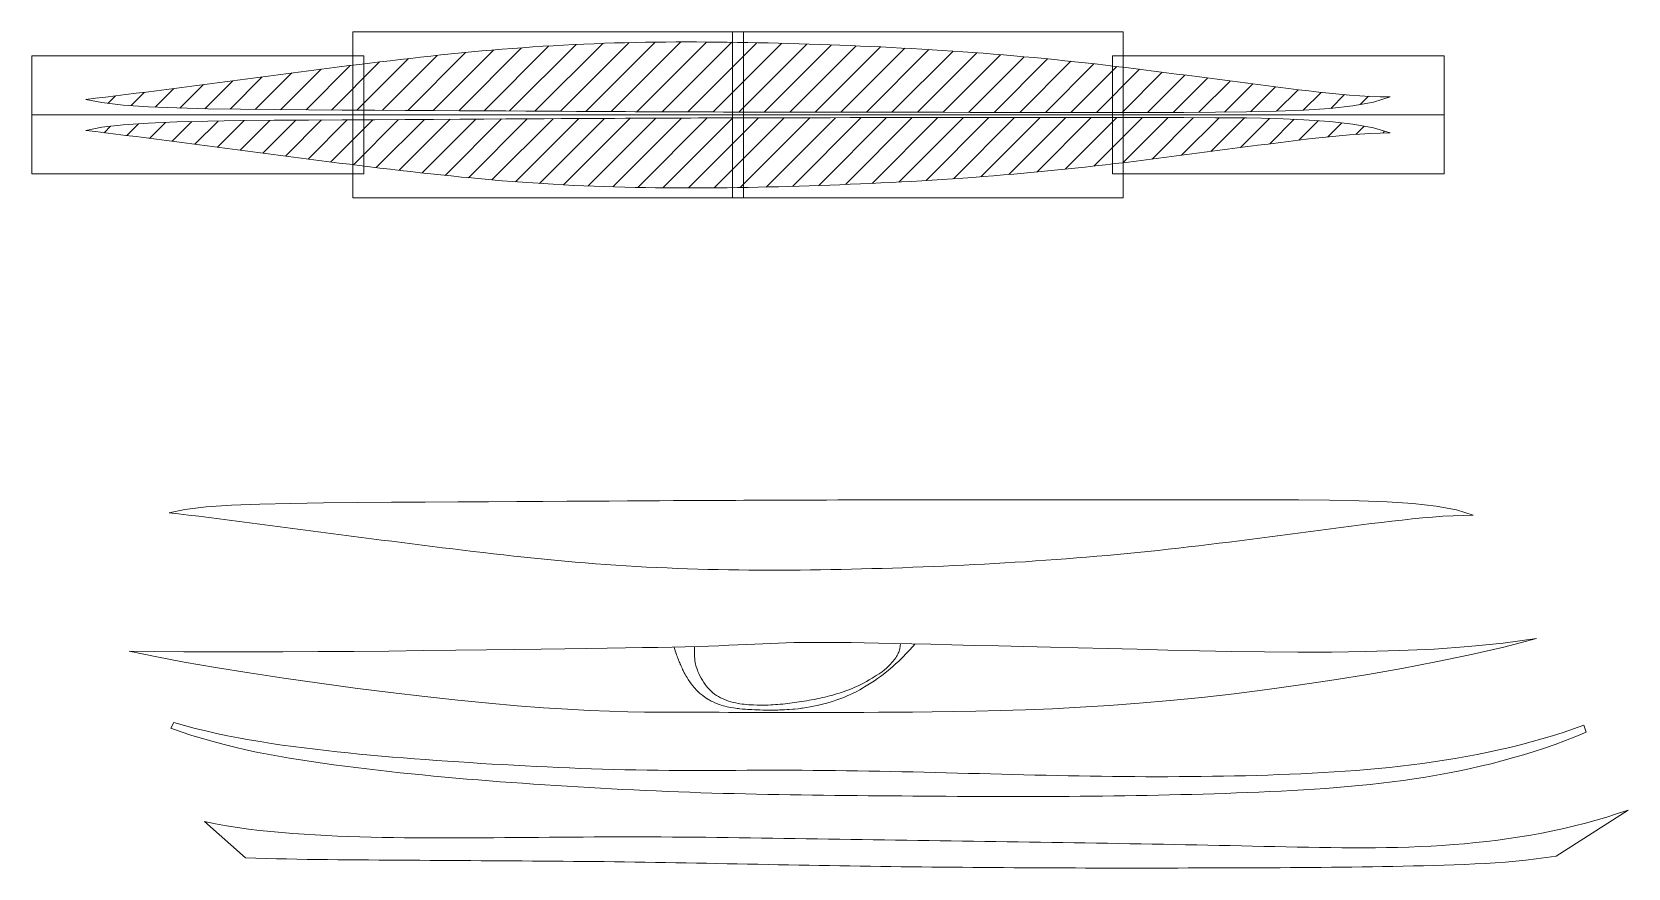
# Model space of a CAD drawing. Header units: millimetres. Extents: x -751 to 39822, y -9875 to 9310.
# Drawn here: x 7323 to 13191, y 2441 to 5513 of the extents above; entities that cross this region are included whole.
import ezdxf

# ---------------------------------------------------------------- set-up
doc = ezdxf.new("R2010")
doc.units = ezdxf.units.MM
doc.header["$MEASUREMENT"] = 0
doc.layers.get('0').update_dxf_attribs({"lineweight": 0})
pattern_1 = [(45, (0, 0), (-47.02617, 47.02617), [])]

msp = doc.modelspace()

# ---------------------------------------------------------------- hatches: boundary and pattern name
h = msp.add_hatch()
h.set_pattern_fill('_USER', color=8, scale=66.505047, angle=45, style=0, pattern_type=0)
h.set_pattern_definition(pattern_1)
h.paths.add_polyline_path([(12316.48409, 5274.32894), (12279.97462, 5275.01679), (12242.37077, 5276.46171), (12204.79372, 5278.56686), (12167.24265, 5281.25571), (12129.71782, 5284.45272), (12092.21584, 5288.08374), (12054.73872, 5292.07086), (12017.28388, 5296.33975), (11979.85077, 5300.81371), (11942.43883, 5305.41687), (11905.04579, 5310.09182), (11867.67082, 5314.82181), (11830.31081, 5319.59972), (11792.9618, 5324.41776), (11755.62183, 5329.26577), (11718.28891, 5334.13783), (11680.95881, 5339.02276), (11643.62984, 5343.9148), (11606.29889, 5348.80379), (11568.96372, 5353.68279), (11531.62177, 5358.54181), (11494.2719, 5363.36984), (11456.91358, 5368.15673), (11419.54764, 5372.88976), (11382.1707, 5377.55879), (11344.78359, 5382.15281), (11307.38576, 5386.6608), (11269.97466, 5391.07176), (11232.55172, 5395.37384), (11195.11494, 5399.55672), (11157.66377, 5403.61479), (11120.20074, 5407.54773), (11082.72474, 5411.35569), (11045.23659, 5415.03988), (11007.7366, 5418.59876), (10970.22672, 5422.03487), (10932.70669, 5425.34686), (10895.17763, 5428.53473), (10857.63981, 5431.60085), (10820.09353, 5434.54285), (10782.53879, 5437.36479), (10744.9767, 5440.06972), (10707.40784, 5442.65984), (10669.8308, 5445.13786), (10632.2467, 5447.50785), (10594.6547, 5449.77285), (10557.05678, 5451.93575), (10519.45151, 5453.99975), (10481.83891, 5455.96876), (10444.22066, 5457.84379), (10406.59564, 5459.62873), (10368.96554, 5461.32274), (10331.33059, 5462.9287), (10293.69152, 5464.44576), (10256.04872, 5465.87679), (10218.40422, 5467.22079), (10180.75634, 5468.4808), (10143.10677, 5469.65682), (10105.4572, 5470.74987), (10067.80593, 5471.75977), (10030.15636, 5472.68382), (9992.50509, 5473.51576), (9954.85213, 5474.24982), (9917.19917, 5474.88177), (9879.54282, 5475.40484), (9841.88648, 5475.8148), (9804.22674, 5476.10571), (9766.56532, 5476.27284), (9728.9022, 5476.30976), (9691.23569, 5476.21273), (9653.56918, 5475.97482), (9615.90098, 5475.59077), (9578.23448, 5475.05686), (9540.57136, 5474.36666), (9502.90993, 5473.51576), (9465.25528, 5472.49773), (9427.6074, 5471.30782), (9389.96629, 5469.94181), (9352.33534, 5468.39275), (9314.71456, 5466.65979), (9277.10393, 5464.74277), (9239.50346, 5462.64473), (9201.91485, 5460.3677), (9164.3364, 5457.91474), (9126.77149, 5455.2877), (9089.21505, 5452.48981), (9051.67216, 5449.52173), (9014.14112, 5446.38687), (8976.62193, 5443.08774), (8939.11618, 5439.62877), (8901.62239, 5436.0218), (8864.14046, 5432.27378), (8826.66868, 5428.39774), (8789.21215, 5424.40181), (8751.76408, 5420.29666), (8714.32787, 5416.09178), (8676.90351, 5411.79681), (8639.48931, 5407.42276), (8602.08527, 5402.97979), (8564.69308, 5398.47281), (8527.30767, 5393.90979), (8489.93242, 5389.29275), (8452.56224, 5384.6288), (8415.19884, 5379.92082), (8377.84052, 5375.17475), (8340.48559, 5370.39481), (8303.13404, 5365.58574), (8265.7825, 5360.75381), (8228.43434, 5355.90174), (8191.08618, 5351.03374), (8153.73802, 5346.15186), (8116.39155, 5341.25982), (8079.04508, 5336.35982), (8041.69692, 5331.45373), (8004.35215, 5326.54475), (7967.00568, 5321.63477), (7929.66091, 5316.72782), (7892.31444, 5311.82579), (7854.96967, 5306.93172), (7817.6232, 5302.05577), (7780.27166, 5297.20979), (7742.91842, 5292.40478), (7705.55671, 5287.6538), (7668.18823, 5282.9697), (7630.8079, 5278.3618), (7593.41571, 5273.84382), (7556.00998, 5269.42777), (7521.4605, 5265.45579), (7579.99774, 5253.25599), (7658.30424, 5244.229), (7751.01086, 5237.97298), (7855.56403, 5233.72204), (7969.35095, 5230.87486), (8089.71308, 5228.97494), (8213.9665, 5227.68801), (8339.40524, 5226.77497), (8463.31152, 5226.06986), (8582.96076, 5225.46297), (8695.63516, 5224.883), (8799.80564, 5224.30693), (8895.77192, 5223.75101), (8983.9912, 5223.22997), (9064.92576, 5222.74703), (9139.02942, 5222.30592), (9206.76614, 5221.90697), (9268.58974, 5221.54798), (9324.9625, 5221.22794), (9376.34162, 5220.94296), (9423.1826, 5220.69099), (9465.95112, 5220.46696), (9505.10776, 5220.26986), (9541.13004, 5220.09595), (9574.48871, 5219.94304), (9605.6579, 5219.8069), (9635.10835, 5219.68396), (9663.3142, 5219.5739), (9690.74959, 5219.47094), (9717.88356, 5219.3729), (9745.19195, 5219.2779), (9773.1455, 5219.18189), (9802.21834, 5219.08198), (9832.88122, 5218.98004), (9865.60996, 5218.87489), (9900.87194, 5218.7699), (9939.14296, 5218.6639), (9980.89548, 5218.5579), (10026.60024, 5218.45393), (10076.73138, 5218.35199), (10131.75963, 5218.25394), (10192.16083, 5218.15996), (10258.40064, 5218.06988), (10330.66127, 5217.9869), (10408.6824, 5217.91189), (10492.16655, 5217.84602), (10580.81566, 5217.79099), (10674.32942, 5217.74696), (10772.41237, 5217.71292), (10874.76449, 5217.68781), (10981.08748, 5217.66692), (11091.08444, 5217.6418), (11204.45649, 5217.59676), (11320.83647, 5217.50972), (11439.06049, 5217.4408), (11557.45244, 5217.53986), (11674.34437, 5218.0228), (11788.09036, 5219.19476), (11897.07358, 5221.47483), (11999.71949, 5225.42284), (12094.50862, 5231.7537), (12179.98357, 5241.35186), (12254.77161, 5255.26073), (12316.48409, 5274.32894)], flags=0)
h = msp.add_hatch()
h.set_pattern_fill('_USER', color=8, scale=66.505047, angle=45, style=0, pattern_type=0)
h.set_pattern_definition(pattern_1)
h.paths.add_polyline_path([(12316.48409, 5141.81081), (12279.97462, 5141.12296), (12242.37077, 5139.67804), (12204.79372, 5137.57289), (12167.24265, 5134.88405), (12129.71782, 5131.68703), (12092.21584, 5128.05602), (12054.73872, 5124.0689), (12017.28388, 5119.8), (11979.85077, 5115.32605), (11942.43883, 5110.72289), (11905.04579, 5106.04793), (11867.67082, 5101.31795), (11830.31081, 5096.54004), (11792.9618, 5091.722), (11755.62183, 5086.87398), (11718.28891, 5082.00192), (11680.95881, 5077.117), (11643.62984, 5072.22496), (11606.29889, 5067.33596), (11568.96372, 5062.45696), (11531.62177, 5057.59794), (11494.2719, 5052.76991), (11456.91358, 5047.98303), (11419.54764, 5043.24999), (11382.1707, 5038.58096), (11344.78359, 5033.98695), (11307.38576, 5029.47896), (11269.97466, 5025.06799), (11232.55172, 5020.76591), (11195.11494, 5016.58304), (11157.66377, 5012.52497), (11120.20074, 5008.59203), (11082.72474, 5004.78406), (11045.23659, 5001.09988), (11007.7366, 4997.541), (10970.22672, 4994.10489), (10932.70669, 4990.79289), (10895.17763, 4987.60503), (10857.63981, 4984.53891), (10820.09353, 4981.59691), (10782.53879, 4978.77497), (10744.9767, 4976.07004), (10707.40784, 4973.47992), (10669.8308, 4971.00189), (10632.2467, 4968.6319), (10594.6547, 4966.3669), (10557.05678, 4964.20401), (10519.45151, 4962.14), (10481.83891, 4960.17099), (10444.22066, 4958.29597), (10406.59564, 4956.51102), (10368.96554, 4954.81701), (10331.33059, 4953.21105), (10293.69152, 4951.694), (10256.04872, 4950.26296), (10218.40422, 4948.91896), (10180.75634, 4947.65895), (10143.10677, 4946.48293), (10105.4572, 4945.38989), (10067.80593, 4944.37998), (10030.15636, 4943.45593), (9992.50509, 4942.624), (9954.85213, 4941.88994), (9917.19917, 4941.25798), (9879.54282, 4940.73491), (9841.88648, 4940.32496), (9804.22674, 4940.03404), (9766.56532, 4939.86691), (9728.9022, 4939.83), (9691.23569, 4939.92702), (9653.56918, 4940.16494), (9615.90098, 4940.54899), (9578.23448, 4941.08289), (9540.57136, 4941.7731), (9502.90993, 4942.624), (9465.25528, 4943.64203), (9427.6074, 4944.83193), (9389.96629, 4946.19795), (9352.33534, 4947.74701), (9314.71456, 4949.47996), (9277.10393, 4951.39699), (9239.50346, 4953.49503), (9201.91485, 4955.77205), (9164.3364, 4958.22501), (9126.77149, 4960.85205), (9089.21505, 4963.64995), (9051.67216, 4966.61802), (9014.14112, 4969.75289), (8976.62193, 4973.05201), (8939.11618, 4976.51098), (8901.62239, 4980.11795), (8864.14046, 4983.86598), (8826.66868, 4987.74202), (8789.21215, 4991.73794), (8751.76408, 4995.84309), (8714.32787, 5000.04798), (8676.90351, 5004.34295), (8639.48931, 5008.717), (8602.08527, 5013.15997), (8564.69308, 5017.66694), (8527.30767, 5022.22997), (8489.93242, 5026.84701), (8452.56224, 5031.51096), (8415.19884, 5036.21893), (8377.84052, 5040.96501), (8340.48559, 5045.74495), (8303.13404, 5050.55401), (8265.7825, 5055.38594), (8228.43434, 5060.23802), (8191.08618, 5065.10601), (8153.73802, 5069.98789), (8116.39155, 5074.87993), (8079.04508, 5079.77993), (8041.69692, 5084.68603), (8004.35215, 5089.595), (7967.00568, 5094.50499), (7929.66091, 5099.41193), (7892.31444, 5104.31396), (7854.96967, 5109.20803), (7817.6232, 5114.08399), (7780.27166, 5118.92997), (7742.91842, 5123.73497), (7705.55671, 5128.48596), (7668.18823, 5133.17005), (7630.8079, 5137.77795), (7593.41571, 5142.29594), (7556.00998, 5146.71198), (7521.4605, 5150.68397), (7579.99774, 5162.88377), (7658.30424, 5171.91076), (7751.01086, 5178.16678), (7855.56403, 5182.41772), (7969.35095, 5185.26489), (8089.71308, 5187.16481), (8213.9665, 5188.45174), (8339.40524, 5189.36479), (8463.31152, 5190.06989), (8582.96076, 5190.67678), (8695.63516, 5191.25675), (8799.80564, 5191.83282), (8895.77192, 5192.38874), (8983.9912, 5192.90978), (9064.92576, 5193.39272), (9139.02942, 5193.83383), (9206.76614, 5194.23278), (9268.58974, 5194.59177), (9324.9625, 5194.91181), (9376.34162, 5195.1968), (9423.1826, 5195.44877), (9465.95112, 5195.67279), (9505.10776, 5195.8699), (9541.13004, 5196.0438), (9574.48871, 5196.19671), (9605.6579, 5196.33286), (9635.10835, 5196.45579), (9663.3142, 5196.56586), (9690.74959, 5196.66881), (9717.88356, 5196.76686), (9745.19195, 5196.86185), (9773.1455, 5196.95787), (9802.21834, 5197.05777), (9832.88122, 5197.15971), (9865.60996, 5197.26487), (9900.87194, 5197.36985), (9939.14296, 5197.47586), (9980.89548, 5197.58186), (10026.60024, 5197.68583), (10076.73138, 5197.78777), (10131.75963, 5197.88581), (10192.16083, 5197.97979), (10258.40064, 5198.06988), (10330.66127, 5198.15285), (10408.6824, 5198.22787), (10492.16655, 5198.29374), (10580.81566, 5198.34877), (10674.32942, 5198.3928), (10772.41237, 5198.42683), (10874.76449, 5198.45195), (10981.08748, 5198.47283), (11091.08444, 5198.49795), (11204.45649, 5198.54299), (11320.83647, 5198.63003), (11439.06049, 5198.69895), (11557.45244, 5198.59989), (11674.34437, 5198.11695), (11788.09036, 5196.945), (11897.07358, 5194.66492), (11999.71949, 5190.71692), (12094.50862, 5184.38605), (12179.98357, 5174.7879), (12254.77161, 5160.87903), (12316.48409, 5141.81081)], flags=0)

# ---------------------------------------------------------------- linework, layer by layer
msp.add_line((12515.16453, 5208.06988), (7322.78007, 5208.06988))
at = {"color": 8}
for points in [[(12316.48409, 5274.32894), (12279.97462, 5275.01679), (12242.37077, 5276.46171), (12204.79372, 5278.56686), (12167.24265, 5281.25571), (12129.71782, 5284.45272), (12092.21584, 5288.08374), (12054.73872, 5292.07086), (12017.28388, 5296.33975), (11979.85077, 5300.81371), (11942.43883, 5305.41687), (11905.04579, 5310.09182), (11867.67082, 5314.82181), (11830.31081, 5319.59972), (11792.9618, 5324.41776), (11755.62183, 5329.26577), (11718.28891, 5334.13783), (11680.95881, 5339.02276), (11643.62984, 5343.9148), (11606.29889, 5348.80379), (11568.96372, 5353.68279), (11531.62177, 5358.54181), (11494.2719, 5363.36984), (11456.91358, 5368.15673), (11419.54764, 5372.88976), (11382.1707, 5377.55879), (11344.78359, 5382.15281), (11307.38576, 5386.6608), (11269.97466, 5391.07176), (11232.55172, 5395.37384), (11195.11494, 5399.55672), (11157.66377, 5403.61479), (11120.20074, 5407.54773), (11082.72474, 5411.35569), (11045.23659, 5415.03988), (11007.7366, 5418.59876), (10970.22672, 5422.03487), (10932.70669, 5425.34686), (10895.17763, 5428.53473), (10857.63981, 5431.60085), (10820.09353, 5434.54285), (10782.53879, 5437.36479), (10744.9767, 5440.06972), (10707.40784, 5442.65984), (10669.8308, 5445.13786), (10632.2467, 5447.50785), (10594.6547, 5449.77285), (10557.05678, 5451.93575), (10519.45151, 5453.99975), (10481.83891, 5455.96876), (10444.22066, 5457.84379), (10406.59564, 5459.62873), (10368.96554, 5461.32274), (10331.33059, 5462.9287), (10293.69152, 5464.44576), (10256.04872, 5465.87679), (10218.40422, 5467.22079), (10180.75634, 5468.4808), (10143.10677, 5469.65682), (10105.4572, 5470.74987), (10067.80593, 5471.75977), (10030.15636, 5472.68382), (9992.50509, 5473.51576), (9954.85213, 5474.24982), (9917.19917, 5474.88177), (9879.54282, 5475.40484), (9841.88648, 5475.8148), (9804.22674, 5476.10571), (9766.56532, 5476.27284), (9728.9022, 5476.30976), (9691.23569, 5476.21273), (9653.56918, 5475.97482), (9615.90098, 5475.59077), (9578.23448, 5475.05686), (9540.57136, 5474.36666), (9502.90993, 5473.51576), (9465.25528, 5472.49773), (9427.6074, 5471.30782), (9389.96629, 5469.94181), (9352.33534, 5468.39275), (9314.71456, 5466.65979), (9277.10393, 5464.74277), (9239.50346, 5462.64473), (9201.91485, 5460.3677), (9164.3364, 5457.91474), (9126.77149, 5455.2877), (9089.21505, 5452.48981), (9051.67216, 5449.52173), (9014.14112, 5446.38687), (8976.62193, 5443.08774), (8939.11618, 5439.62877), (8901.62239, 5436.0218), (8864.14046, 5432.27378), (8826.66868, 5428.39774), (8789.21215, 5424.40181), (8751.76408, 5420.29666), (8714.32787, 5416.09178), (8676.90351, 5411.79681), (8639.48931, 5407.42276), (8602.08527, 5402.97979), (8564.69308, 5398.47281), (8527.30767, 5393.90979), (8489.93242, 5389.29275), (8452.56224, 5384.6288), (8415.19884, 5379.92082), (8377.84052, 5375.17475), (8340.48559, 5370.39481), (8303.13404, 5365.58574), (8265.7825, 5360.75381), (8228.43434, 5355.90174), (8191.08618, 5351.03374), (8153.73802, 5346.15186), (8116.39155, 5341.25982), (8079.04508, 5336.35982), (8041.69692, 5331.45373), (8004.35215, 5326.54475), (7967.00568, 5321.63477), (7929.66091, 5316.72782), (7892.31444, 5311.82579), (7854.96967, 5306.93172), (7817.6232, 5302.05577), (7780.27166, 5297.20979), (7742.91842, 5292.40478), (7705.55671, 5287.6538), (7668.18823, 5282.9697), (7630.8079, 5278.3618), (7593.41571, 5273.84382), (7556.00998, 5269.42777), (7521.4605, 5265.45579), (7521.4605, 5265.45579), (7579.99774, 5253.25599), (7658.30424, 5244.229), (7751.01086, 5237.97298), (7855.56403, 5233.72204), (7969.35095, 5230.87486), (8089.71308, 5228.97494), (8213.9665, 5227.68801), (8339.40524, 5226.77497), (8463.31152, 5226.06986), (8582.96076, 5225.46297), (8695.63516, 5224.883), (8799.80564, 5224.30693), (8895.77192, 5223.75101), (8983.9912, 5223.22997), (9064.92576, 5222.74703), (9139.02942, 5222.30592), (9206.76614, 5221.90697), (9268.58974, 5221.54798), (9324.9625, 5221.22794), (9376.34162, 5220.94296), (9423.1826, 5220.69099), (9465.95112, 5220.46696), (9505.10776, 5220.26986), (9541.13004, 5220.09595), (9574.48871, 5219.94304), (9605.6579, 5219.8069), (9635.10835, 5219.68396), (9663.3142, 5219.5739), (9690.74959, 5219.47094), (9717.88356, 5219.3729), (9745.19195, 5219.2779), (9773.1455, 5219.18189), (9802.21834, 5219.08198), (9832.88122, 5218.98004), (9865.60996, 5218.87489), (9900.87194, 5218.7699), (9939.14296, 5218.6639), (9980.89548, 5218.5579), (10026.60024, 5218.45393), (10076.73138, 5218.35199), (10131.75963, 5218.25394), (10192.16083, 5218.15996), (10258.40064, 5218.06988), (10330.66127, 5217.9869), (10408.6824, 5217.91189), (10492.16655, 5217.84602), (10580.81566, 5217.79099), (10674.32942, 5217.74696), (10772.41237, 5217.71292), (10874.76449, 5217.68781), (10981.08748, 5217.66692), (11091.08444, 5217.6418), (11204.45649, 5217.59676), (11320.83647, 5217.50972), (11439.06049, 5217.4408), (11557.45244, 5217.53986), (11674.34437, 5218.0228), (11788.09036, 5219.19476), (11897.07358, 5221.47483), (11999.71949, 5225.42284), (12094.50862, 5231.7537), (12179.98357, 5241.35186), (12254.77161, 5255.26073), (12316.48409, 5274.32894)], [(12316.48409, 5141.81081), (12279.97462, 5141.12296), (12242.37077, 5139.67804), (12204.79372, 5137.57289), (12167.24265, 5134.88405), (12129.71782, 5131.68703), (12092.21584, 5128.05602), (12054.73872, 5124.0689), (12017.28388, 5119.8), (11979.85077, 5115.32605), (11942.43883, 5110.72289), (11905.04579, 5106.04793), (11867.67082, 5101.31795), (11830.31081, 5096.54004), (11792.9618, 5091.722), (11755.62183, 5086.87398), (11718.28891, 5082.00192), (11680.95881, 5077.117), (11643.62984, 5072.22496), (11606.29889, 5067.33596), (11568.96372, 5062.45696), (11531.62177, 5057.59794), (11494.2719, 5052.76991), (11456.91358, 5047.98303), (11419.54764, 5043.24999), (11382.1707, 5038.58096), (11344.78359, 5033.98695), (11307.38576, 5029.47896), (11269.97466, 5025.06799), (11232.55172, 5020.76591), (11195.11494, 5016.58304), (11157.66377, 5012.52497), (11120.20074, 5008.59203), (11082.72474, 5004.78406), (11045.23659, 5001.09988), (11007.7366, 4997.541), (10970.22672, 4994.10489), (10932.70669, 4990.79289), (10895.17763, 4987.60503), (10857.63981, 4984.53891), (10820.09353, 4981.59691), (10782.53879, 4978.77497), (10744.9767, 4976.07004), (10707.40784, 4973.47992), (10669.8308, 4971.00189), (10632.2467, 4968.6319), (10594.6547, 4966.3669), (10557.05678, 4964.20401), (10519.45151, 4962.14), (10481.83891, 4960.17099), (10444.22066, 4958.29597), (10406.59564, 4956.51102), (10368.96554, 4954.81701), (10331.33059, 4953.21105), (10293.69152, 4951.694), (10256.04872, 4950.26296), (10218.40422, 4948.91896), (10180.75634, 4947.65895), (10143.10677, 4946.48293), (10105.4572, 4945.38989), (10067.80593, 4944.37998), (10030.15636, 4943.45593), (9992.50509, 4942.624), (9954.85213, 4941.88994), (9917.19917, 4941.25798), (9879.54282, 4940.73491), (9841.88648, 4940.32496), (9804.22674, 4940.03404), (9766.56532, 4939.86691), (9728.9022, 4939.83), (9691.23569, 4939.92702), (9653.56918, 4940.16494), (9615.90098, 4940.54899), (9578.23448, 4941.08289), (9540.57136, 4941.7731), (9502.90993, 4942.624), (9465.25528, 4943.64203), (9427.6074, 4944.83193), (9389.96629, 4946.19795), (9352.33534, 4947.74701), (9314.71456, 4949.47996), (9277.10393, 4951.39699), (9239.50346, 4953.49503), (9201.91485, 4955.77205), (9164.3364, 4958.22501), (9126.77149, 4960.85205), (9089.21505, 4963.64995), (9051.67216, 4966.61802), (9014.14112, 4969.75289), (8976.62193, 4973.05201), (8939.11618, 4976.51098), (8901.62239, 4980.11795), (8864.14046, 4983.86598), (8826.66868, 4987.74202), (8789.21215, 4991.73794), (8751.76408, 4995.84309), (8714.32787, 5000.04798), (8676.90351, 5004.34295), (8639.48931, 5008.717), (8602.08527, 5013.15997), (8564.69308, 5017.66694), (8527.30767, 5022.22997), (8489.93242, 5026.84701), (8452.56224, 5031.51096), (8415.19884, 5036.21893), (8377.84052, 5040.96501), (8340.48559, 5045.74495), (8303.13404, 5050.55401), (8265.7825, 5055.38594), (8228.43434, 5060.23802), (8191.08618, 5065.10601), (8153.73802, 5069.98789), (8116.39155, 5074.87993), (8079.04508, 5079.77993), (8041.69692, 5084.68603), (8004.35215, 5089.595), (7967.00568, 5094.50499), (7929.66091, 5099.41193), (7892.31444, 5104.31396), (7854.96967, 5109.20803), (7817.6232, 5114.08399), (7780.27166, 5118.92997), (7742.91842, 5123.73497), (7705.55671, 5128.48596), (7668.18823, 5133.17005), (7630.8079, 5137.77795), (7593.41571, 5142.29594), (7556.00998, 5146.71198), (7521.4605, 5150.68397), (7521.4605, 5150.68397), (7579.99774, 5162.88377), (7658.30424, 5171.91076), (7751.01086, 5178.16678), (7855.56403, 5182.41772), (7969.35095, 5185.26489), (8089.71308, 5187.16481), (8213.9665, 5188.45174), (8339.40524, 5189.36479), (8463.31152, 5190.06989), (8582.96076, 5190.67678), (8695.63516, 5191.25675), (8799.80564, 5191.83282), (8895.77192, 5192.38874), (8983.9912, 5192.90978), (9064.92576, 5193.39272), (9139.02942, 5193.83383), (9206.76614, 5194.23278), (9268.58974, 5194.59177), (9324.9625, 5194.91181), (9376.34162, 5195.1968), (9423.1826, 5195.44877), (9465.95112, 5195.67279), (9505.10776, 5195.8699), (9541.13004, 5196.0438), (9574.48871, 5196.19671), (9605.6579, 5196.33286), (9635.10835, 5196.45579), (9663.3142, 5196.56586), (9690.74959, 5196.66881), (9717.88356, 5196.76686), (9745.19195, 5196.86185), (9773.1455, 5196.95787), (9802.21834, 5197.05777), (9832.88122, 5197.15971), (9865.60996, 5197.26487), (9900.87194, 5197.36985), (9939.14296, 5197.47586), (9980.89548, 5197.58186), (10026.60024, 5197.68583), (10076.73138, 5197.78777), (10131.75963, 5197.88581), (10192.16083, 5197.97979), (10258.40064, 5198.06988), (10330.66127, 5198.15285), (10408.6824, 5198.22787), (10492.16655, 5198.29374), (10580.81566, 5198.34877), (10674.32942, 5198.3928), (10772.41237, 5198.42683), (10874.76449, 5198.45195), (10981.08748, 5198.47283), (11091.08444, 5198.49795), (11204.45649, 5198.54299), (11320.83647, 5198.63003), (11439.06049, 5198.69895), (11557.45244, 5198.59989), (11674.34437, 5198.11695), (11788.09036, 5196.945), (11897.07358, 5194.66492), (11999.71949, 5190.71692), (12094.50862, 5184.38605), (12179.98357, 5174.7879), (12254.77161, 5160.87903), (12316.48409, 5141.81081)]]:
    msp.add_lwpolyline(points, dxfattribs=at)
for points in [[(8502.78007, 4903.06988), (9938.9723, 4903.06988), (9938.9723, 5513.06988), (8502.78007, 5513.06988)], [(9898.9723, 4903.06988), (11335.16453, 4903.06988), (11335.16453, 5513.06988), (9898.9723, 5513.06988)], [(7322.78007, 4991.274), (8542.78007, 4991.274), (8542.78007, 5424.86576), (7322.78007, 5424.86576)], [(11295.16453, 4991.274), (12515.16453, 4991.274), (12515.16453, 5424.86576), (11295.16453, 5424.86576)]]:
    msp.add_lwpolyline(points, close=True)
for points in [[(12622.01564, 3737.69459), (12585.50617, 3737.00674), (12547.90232, 3735.56182), (12510.32527, 3733.45667), (12472.7742, 3730.76783), (12435.24936, 3727.57081), (12397.74739, 3723.9398), (12360.27027, 3719.95268), (12322.81543, 3715.68378), (12285.38232, 3711.20983), (12247.97038, 3706.60667), (12210.57734, 3701.93171), (12173.20237, 3697.20173), (12135.84236, 3692.42382), (12098.49335, 3687.60578), (12061.15337, 3682.75776), (12023.82046, 3677.8857), (11986.49036, 3673.00078), (11949.16139, 3668.10874), (11911.83044, 3663.21974), (11874.49527, 3658.34074), (11837.15332, 3653.48172), (11799.80345, 3648.65369), (11762.44513, 3643.86681), (11725.07919, 3639.13377), (11687.70225, 3634.46474), (11650.31514, 3629.87073), (11612.91731, 3625.36274), (11575.50621, 3620.95177), (11538.08326, 3616.64969), (11500.64649, 3612.46682), (11463.19532, 3608.40875), (11425.73229, 3604.47581), (11388.25628, 3600.66784), (11350.76814, 3596.98366), (11313.26815, 3593.42478), (11275.75827, 3589.98867), (11238.23824, 3586.67667), (11200.70918, 3583.48881), (11163.17136, 3580.42269), (11125.62508, 3577.48069), (11088.07034, 3574.65875), (11050.50825, 3571.95382), (11012.93939, 3569.3637), (10975.36235, 3566.88567), (10937.77825, 3564.51568), (10900.18625, 3562.25068), (10862.58833, 3560.08779), (10824.98306, 3558.02378), (10787.37046, 3556.05477), (10749.75221, 3554.17975), (10712.12719, 3552.3948), (10674.49709, 3550.70079), (10636.86214, 3549.09483), (10599.22306, 3547.57778), (10561.58026, 3546.14674), (10523.93577, 3544.80274), (10486.28789, 3543.54273), (10448.63832, 3542.36671), (10410.98874, 3541.27367), (10373.33748, 3540.26376), (10335.6879, 3539.33971), (10298.03664, 3538.50778), (10260.38368, 3537.77372), (10222.73072, 3537.14176), (10185.07437, 3536.61869), (10147.41802, 3536.20874), (10109.75829, 3535.91782), (10072.09686, 3535.75069), (10034.43374, 3535.71378), (9996.76724, 3535.8108), (9959.10073, 3536.04872), (9921.43253, 3536.43277), (9883.76602, 3536.96667), (9846.1029, 3537.65688), (9808.44148, 3538.50778), (9770.78682, 3539.52581), (9733.13894, 3540.71571), (9695.49784, 3542.08173), (9657.86689, 3543.63079), (9620.2461, 3545.36374), (9582.63548, 3547.28077), (9545.03501, 3549.37881), (9507.4464, 3551.65583), (9469.86794, 3554.10879), (9432.30304, 3556.73583), (9394.7466, 3559.53373), (9357.2037, 3562.5018), (9319.67266, 3565.63667), (9282.15348, 3568.93579), (9244.64772, 3572.39476), (9207.15394, 3576.00173), (9169.672, 3579.74976), (9132.20023, 3583.6258), (9094.7437, 3587.62172), (9057.29563, 3591.72687), (9019.85942, 3595.93176), (8982.43506, 3600.22673), (8945.02086, 3604.60078), (8907.61682, 3609.04375), (8870.22463, 3613.55072), (8832.83922, 3618.11375), (8795.46396, 3622.73079), (8758.09379, 3627.39474), (8720.73039, 3632.10271), (8683.37207, 3636.84879), (8646.01714, 3641.62873), (8608.66559, 3646.43779), (8571.31404, 3651.26972), (8533.96588, 3656.1218), (8496.61772, 3660.98979), (8459.26956, 3665.87167), (8421.9231, 3670.76371), (8384.57663, 3675.66371), (8347.22847, 3680.56981), (8309.8837, 3685.47878), (8272.53723, 3690.38877), (8235.19246, 3695.29571), (8197.84599, 3700.19774), (8160.50122, 3705.09181), (8123.15475, 3709.96777), (8085.8032, 3714.81375), (8048.44996, 3719.61875), (8011.08826, 3724.36974), (7973.71978, 3729.05383), (7936.33944, 3733.66173), (7898.94726, 3738.17972), (7861.54152, 3742.59576), (7826.99205, 3746.56775), (7826.99205, 3746.56775), (7885.52928, 3758.76755), (7963.83579, 3767.79454), (8056.5424, 3774.05056), (8161.09558, 3778.3015), (8274.8825, 3781.14867), (8395.24463, 3783.04859), (8519.49804, 3784.33552), (8644.93679, 3785.24857), (8768.84307, 3785.95367), (8888.49231, 3786.56056), (9001.16671, 3787.14053), (9105.33719, 3787.7166), (9201.30347, 3788.27252), (9289.52275, 3788.79356), (9370.45731, 3789.2765), (9444.56096, 3789.71761), (9512.29768, 3790.11656), (9574.12128, 3790.47555), (9630.49404, 3790.79559), (9681.87316, 3791.08058), (9728.71415, 3791.33255), (9771.48267, 3791.55657), (9810.63931, 3791.75368), (9846.66159, 3791.92758), (9880.02026, 3792.08049), (9911.18944, 3792.21664), (9940.6399, 3792.33957), (9968.84575, 3792.44964), (9996.28114, 3792.55259), (10023.41511, 3792.65064), (10050.7235, 3792.74563), (10078.67704, 3792.84165), (10107.74988, 3792.94155), (10138.41276, 3793.04349), (10171.14151, 3793.14865), (10206.40348, 3793.25363), (10244.67451, 3793.35964), (10286.42703, 3793.46564), (10332.13179, 3793.56961), (10382.26292, 3793.67155), (10437.29118, 3793.76959), (10497.69238, 3793.86357), (10563.93219, 3793.95366), (10636.19282, 3794.03663), (10714.21394, 3794.11165), (10797.6981, 3794.17752), (10886.3472, 3794.23255), (10979.86097, 3794.27658), (11077.94392, 3794.31061), (11180.29604, 3794.33573), (11286.61903, 3794.35661), (11396.61599, 3794.38173), (11509.98804, 3794.42677), (11626.36802, 3794.51381), (11744.59204, 3794.58273), (11862.98399, 3794.48367), (11979.87592, 3794.00073), (12093.62191, 3792.82878), (12202.60513, 3790.5487), (12305.25104, 3786.6007), (12400.04017, 3780.26983), (12485.51512, 3770.67168), (12560.30316, 3756.76281), (12622.01564, 3737.69459)], [(12854.78926, 3284.02661), (12734.77474, 3253.22317), (12609.7915, 3224.59601), (12484.6711, 3198.62112), (12359.54731, 3174.82912), (12234.62673, 3152.9101), (12110.17011, 3132.68408), (11986.50598, 3114.0691), (11864.00855, 3097.05906), (11743.09609, 3081.70713), (11624.21054, 3068.10509), (11507.8125, 3056.3691), (11394.32191, 3046.52203), (11284.08761, 3038.40419), (11177.45163, 3031.84015), (11074.75605, 3026.655), (10976.34629, 3022.67008), (10882.56271, 3019.7081), (10793.75077, 3017.59109), (10710.2525, 3016.14194), (10632.41166, 3015.183), (10560.5703, 3014.53615), (10495.02975, 3014.03306), (10435.58359, 3013.606), (10381.70341, 3013.24905), (10332.84905, 3012.95915), (10288.48541, 3012.73207), (10248.0774, 3012.56409), (10211.08823, 3012.45115), (10176.98111, 3012.389), (10145.21925, 3012.3741), (10115.26757, 3012.40102), (10086.59097, 3012.46605), (10058.67129, 3012.56206), (10031.07843, 3012.68212), (10003.40089, 3012.81809), (9975.22552, 3012.96203), (9946.14421, 3013.10494), (9915.74211, 3013.23821), (9883.60941, 3013.352), (9849.33635, 3013.43599), (9812.50804, 3013.48306), (9772.7164, 3013.48109), (9729.54656, 3013.42521), (9682.55317, 3013.38711), (9631.21977, 3013.55915), (9575.03497, 3014.14606), (9513.48061, 3015.35307), (9446.04361, 3017.38202), (9372.20751, 3020.43713), (9291.45413, 3024.71923), (9203.27106, 3030.43102), (9107.14019, 3037.77416), (9002.54807, 3046.94999), (8889.10812, 3058.13717), (8767.96315, 3071.26711), (8641.23612, 3086.10714), (8511.0601, 3102.42207), (8379.56413, 3119.97618), (8248.8642, 3138.53613), (8121.06207, 3157.86519), (7998.2341, 3177.72816), (7882.42311, 3197.89119), (7775.60714, 3218.11619), (7680.57876, 3238.02773), (7774.893, 3236.50014), (7881.23298, 3235.49007), (7996.43403, 3235.03914), (8118.54098, 3235.07605), (8245.54589, 3235.52817), (8375.40102, 3236.32014), (8506.03694, 3237.37814), (8635.37103, 3238.629), (8761.30711, 3239.99806), (8881.74308, 3241.412), (8994.58799, 3242.79714), (9098.7241, 3244.111), (9194.54204, 3245.35814), (9282.56188, 3246.54906), (9363.30848, 3247.69511), (9437.30376, 3248.80814), (9505.06757, 3249.90102), (9567.12824, 3250.98712), (9624.009, 3252.0822), (9676.23648, 3253.202), (9724.33561, 3254.36617), (9768.82964, 3255.59214), (9810.13681, 3256.88212), (9848.61273, 3258.229), (9884.60453, 3259.61906), (9918.45765, 3261.03604), (9950.51414, 3262.45708), (9981.11776, 3263.85713), (10010.60885, 3265.20706), (10039.32778, 3266.47299), (10067.62, 3267.61718), (10095.83262, 3268.601), (10124.36698, 3269.38908), (10153.78357, 3269.96803), (10184.68521, 3270.32905), (10217.67473, 3270.46909), (10253.35665, 3270.38205), (10292.32871, 3270.06709), (10335.18867, 3269.52099), (10382.53427, 3268.74307), (10434.95649, 3267.73402), (10493.05306, 3266.49314), (10557.40489, 3265.02214), (10628.2438, 3263.33), (10705.25321, 3261.4421), (10788.06399, 3259.383), (10876.31036, 3257.17812), (10969.62149, 3254.85114), (11067.63501, 3252.42815), (11169.98008, 3249.93302), (11276.29093, 3247.38912), (11386.20181, 3244.82203), (11499.34188, 3242.259), (11615.34876, 3239.73915), (11733.84653, 3237.43808), (11854.46775, 3235.63113), (11976.86188, 3234.62004), (12100.70212, 3234.74213), (12225.68367, 3236.37602), (12351.54067, 3239.95302), (12478.04283, 3245.97299), (12604.98695, 3255.00709), (12732.20877, 3267.71014), (12854.78926, 3284.02661)], [(9683.55322, 3253.37909), (9684.20485, 3251.35179), (9685.22085, 3247.79579), (9686.23685, 3244.74779), (9687.93018, 3239.66779), (9688.43818, 3237.97446), (9689.79285, 3233.57179), (9690.63952, 3231.53979), (9692.50218, 3226.12113), (9693.01018, 3224.76646), (9693.85685, 3222.39579), (9695.04218, 3219.17846), (9696.56618, 3215.11446), (9697.58218, 3212.23579), (9699.61418, 3206.81713), (9700.46085, 3204.95446), (9701.30752, 3202.75313), (9702.49285, 3200.04379), (9703.00085, 3198.68913), (9704.69418, 3194.62513), (9705.87952, 3191.74646), (9706.72619, 3189.71446), (9707.06485, 3188.86779), (9709.43552, 3183.44913), (9711.80619, 3178.53846), (9712.99152, 3175.82913), (9715.19285, 3171.08779), (9717.05552, 3167.36246), (9721.45819, 3159.06513), (9723.65952, 3154.83179), (9728.23152, 3146.70379), (9731.44885, 3141.28513), (9736.19019, 3133.66513), (9738.39152, 3130.27846), (9742.28619, 3124.85979), (9747.19685, 3118.08646), (9752.44619, 3111.31313), (9756.84885, 3105.72513), (9761.59019, 3100.47579), (9765.48485, 3096.24246), (9771.58085, 3089.97713), (9776.49152, 3085.40513), (9782.41819, 3080.15579), (9785.80485, 3077.44646), (9789.02219, 3074.90646), (9796.98085, 3069.14913), (9801.04485, 3066.27046), (9809.34219, 3061.02113), (9813.06752, 3058.81979), (9820.17952, 3054.92513), (9825.09019, 3052.55446), (9833.38752, 3048.82913), (9840.66885, 3045.78113), (9846.08752, 3043.74913), (9851.33685, 3041.88646), (9857.43285, 3039.85446), (9866.06885, 3037.31446), (9870.97952, 3036.12913), (9879.10752, 3034.09713), (9884.69552, 3032.91179), (9892.65419, 3031.21846), (9901.96752, 3029.69446), (9909.07952, 3028.67846), (9916.19152, 3027.66246), (9920.59419, 3027.15446), (9925.33552, 3026.64646), (9935.15685, 3025.46113), (9939.55952, 3025.12246), (9946.67152, 3024.61446), (9954.79952, 3023.93713), (9969.19285, 3023.25979), (9980.03019, 3022.75179), (9990.35952, 3022.41313), (9998.82619, 3022.07446), (10011.69552, 3021.90513), (10022.19419, 3021.73579), (10027.78219, 3021.56646), (10033.20085, 3021.56646), (10040.31285, 3021.56646), (10047.08619, 3021.56646), (10054.19819, 3021.73579), (10064.69685, 3021.90513), (10071.80885, 3022.07446), (10077.90485, 3022.24379), (10081.46085, 3022.41313), (10090.09685, 3022.92113), (10099.24085, 3023.42913), (10106.35285, 3023.76779), (10119.89952, 3024.78379), (10127.01152, 3025.46113), (10140.55819, 3026.81579), (10147.67019, 3027.66246), (10152.24219, 3028.17046), (10155.96752, 3028.67846), (10171.03819, 3030.87979), (10184.41552, 3033.25046), (10196.60752, 3035.45179), (10210.49285, 3038.33046), (10219.46752, 3040.36246), (10229.79685, 3042.90246), (10244.86752, 3046.96646), (10252.65685, 3049.16779), (10265.69552, 3053.23179), (10279.07285, 3057.63446), (10286.01552, 3060.17446), (10300.40885, 3065.76246), (10310.39952, 3069.65713), (10320.22085, 3073.89046), (10329.19552, 3077.95446), (10339.35552, 3082.52646), (10352.73285, 3089.13046), (10366.78752, 3096.58113), (10376.27019, 3101.83046), (10384.39819, 3106.57179), (10396.59019, 3113.85313), (10408.61285, 3121.47313), (10420.46619, 3129.26246), (10432.15019, 3137.39046), (10443.15685, 3145.34913), (10452.63952, 3152.63046), (10460.09019, 3158.38779), (10471.09685, 3167.36246), (10479.22485, 3174.13579), (10487.35285, 3181.07846), (10497.00485, 3189.71446), (10510.21291, 3201.90646), (10518.84891, 3210.20379), (10525.62224, 3216.80779), (10536.45958, 3227.98379), (10541.37024, 3233.06379), (10550.51424, 3242.88513), (10560.67424, 3253.89179), (10569.98758, 3264.55979)], [(10516.80451, 3265.95022), (10513.65762, 3246.28131), (10512.64167, 3242.38665), (10511.11762, 3237.98398), (10509.93226, 3234.42798), (10508.06967, 3230.53331), (10506.37631, 3226.80798), (10503.83634, 3222.06665), (10501.63501, 3218.17198), (10498.92562, 3214.10798), (10492.82959, 3205.97998), (10489.61231, 3201.74665), (10484.87101, 3196.32798), (10478.60567, 3189.55465), (10471.32429, 3182.10398), (10464.72029, 3175.66931), (10457.26967, 3169.40398), (10448.81528, 3162.54676), (10438.13501, 3155.34931), (10427.29759, 3148.40665), (10419.16967, 3143.32665), (10411.71895, 3138.75465), (10401.38956, 3132.65865), (10391.73756, 3127.07065), (10382.93223, 3122.32931), (10370.23223, 3115.72531), (10362.61223, 3111.99998), (10354.65356, 3108.44398), (10346.35623, 3104.54931), (10335.51889, 3099.97731), (10326.37489, 3096.25198), (10318.92423, 3093.54265), (10311.47356, 3090.66398), (10303.51489, 3087.95465), (10295.04822, 3085.07598), (10287.93622, 3082.87465), (10281.50156, 3080.84265), (10273.37356, 3078.47198), (10263.55222, 3075.76265), (10255.25489, 3073.56131), (10247.12689, 3071.52931), (10238.32156, 3069.49731), (10230.02422, 3067.46531), (10220.54156, 3065.43331), (10212.24422, 3063.57065), (10208.19622, 3062.73995), (10199.03622, 3061.03065), (10188.53756, 3058.99865), (10180.24022, 3057.47465), (10171.94289, 3055.95065), (10162.12156, 3054.25731), (10153.65489, 3053.07198), (10144.17222, 3051.37865), (10135.19756, 3050.19331), (10126.90022, 3049.00798), (10117.92556, 3047.82265), (10109.28956, 3046.80665), (10100.82289, 3045.79065), (10091.84822, 3044.77465), (10083.38156, 3043.92798), (10073.56022, 3043.08131), (10064.58556, 3042.23465), (10056.62689, 3041.72665), (10048.16022, 3041.04931), (10039.69356, 3040.71065), (10029.36422, 3040.20265), (10020.89756, 3040.03331), (10011.92289, 3039.86398), (10003.45622, 3039.69465), (9997.36022, 3039.69465), (9988.89356, 3039.86398), (9975.68556, 3040.37198), (9967.21889, 3040.71065), (9958.75222, 3041.38798), (9950.28556, 3042.06531), (9941.31089, 3043.08131), (9934.19889, 3043.75865), (9925.90156, 3044.94398), (9919.12822, 3046.29865), (9910.83089, 3047.82265), (9902.02556, 3049.68531), (9892.37356, 3052.22531), (9884.24556, 3054.59598), (9875.44022, 3057.81331), (9866.29622, 3061.19998), (9857.99889, 3065.09465), (9853.93489, 3067.12665), (9846.99222, 3071.02131), (9839.88022, 3075.42398), (9832.76822, 3080.50398), (9825.48689, 3086.26131), (9819.56022, 3091.67998), (9812.7869, 3098.62265), (9808.38423, 3103.53331), (9802.28823, 3110.81465), (9798.22423, 3116.06398), (9793.31356, 3122.83731), (9787.8949, 3131.13465), (9783.15356, 3139.26265), (9778.7509, 3147.39065), (9774.6869, 3155.68798), (9771.30023, 3163.47731), (9769.6069, 3167.71065), (9766.89756, 3175.66931), (9764.35756, 3183.96665), (9762.4949, 3191.92531), (9761.81756, 3195.81998), (9760.63223, 3203.94798), (9759.61623, 3212.07598), (9759.4469, 3215.63198), (9758.9389, 3223.92931), (9758.60023, 3232.22665), (9758.4309, 3236.45998), (9758.4309, 3243.91065), (9758.4309, 3248.14398), (9758.4309, 3255.30562)], [(13037.79395, 2940.1909), (13029.11223, 2966.25486), (12990.80903, 2952.65181), (12952.24505, 2939.72896), (12913.43724, 2927.46686), (12874.40421, 2915.8489), (12835.15952, 2904.859), (12795.72348, 2894.47886), (12756.11133, 2884.69275), (12716.3434, 2875.48288), (12676.43153, 2866.83181), (12636.39775, 2858.72176), (12596.25728, 2851.138), (12556.02707, 2844.06088), (12515.72573, 2837.47483), (12475.37021, 2831.36189), (12434.97405, 2825.70481), (12394.54572, 2820.48477), (12354.08521, 2815.68095), (12313.59592, 2811.27185), (12273.07784, 2807.23884), (12232.53267, 2803.5599), (12191.9604, 2800.21387), (12151.36443, 2797.18196), (12110.74475, 2794.44283), (12070.10475, 2791.97682), (12029.44443, 2789.76177), (11988.76379, 2787.77787), (11948.06621, 2786.00478), (11907.35171, 2784.42185), (11866.62365, 2783.00876), (11825.88205, 2781.75485), (11785.1286, 2780.65384), (11744.36499, 2779.70287), (11703.59291, 2778.89684), (11662.81405, 2778.23187), (11622.02843, 2777.70287), (11581.24111, 2777.30595), (11540.44871, 2777.03688), (11499.658, 2776.89075), (11458.86729, 2776.86382), (11418.08167, 2776.95188), (11377.29943, 2777.15084), (11336.52227, 2777.45497), (11295.75188, 2777.86086), (11254.98827, 2778.36378), (11214.23481, 2778.95391), (11173.48644, 2779.62582), (11132.74315, 2780.37089), (11092.00493, 2781.18182), (11051.26841, 2782.05084), (11010.53697, 2782.96981), (10969.80723, 2783.93095), (10929.07748, 2784.92782), (10888.34604, 2785.95076), (10847.6146, 2786.99487), (10806.88316, 2788.04981), (10766.14664, 2789.10984), (10725.40673, 2790.1658), (10684.66175, 2791.21178), (10643.91346, 2792.23895), (10603.1617, 2793.2409), (10562.40655, 2794.20881), (10521.64802, 2795.13777), (10480.88779, 2796.01881), (10440.12756, 2796.84482), (10399.36564, 2797.60987), (10358.60372, 2798.30396), (10317.8418, 2798.92288), (10277.07988, 2799.45695), (10236.32135, 2799.89976), (10195.56112, 2800.24385), (10154.80598, 2800.48176), (10114.05252, 2800.61096), (10073.30076, 2800.64297), (10032.55239, 2800.60097), (9991.80402, 2800.50377), (9951.05903, 2800.37389), (9910.31235, 2800.22996), (9869.56567, 2800.09382), (9828.81899, 2799.98477), (9788.07062, 2799.92584), (9747.32055, 2799.93481), (9706.56879, 2800.03387), (9665.81364, 2800.24385), (9625.0568, 2800.58488), (9584.29488, 2801.07781), (9543.52958, 2801.74075), (9502.76258, 2802.57895), (9461.99219, 2803.58378), (9421.2218, 2804.74777), (9380.45226, 2806.06383), (9339.68543, 2807.52383), (9298.92334, 2809.12182), (9258.16752, 2810.84987), (9217.41847, 2812.69984), (9176.67839, 2814.66495), (9135.94932, 2816.73776), (9095.23143, 2818.91081), (9054.52742, 2821.17582), (9013.83832, 2823.52684), (8973.1653, 2825.95576), (8932.50938, 2828.46375), (8891.86938, 2831.06082), (8851.24242, 2833.75576), (8810.62832, 2836.55975), (8770.02642, 2839.48295), (8729.43333, 2842.53586), (8688.84938, 2845.72695), (8648.27237, 2849.06891), (8607.70231, 2852.56988), (8567.1363, 2856.24187), (8526.57318, 2860.09302), (8486.01243, 2864.13484), (8445.45134, 2868.37681), (8404.89042, 2872.83095), (8364.33136, 2877.51285), (8323.78923, 2882.45789), (8283.27928, 2887.70282), (8242.81624, 2893.28388), (8202.41432, 2899.23781), (8162.09029, 2905.60085), (8121.85822, 2912.40991), (8081.73333, 2919.70089), (8041.73036, 2927.51089), (8001.86523, 2935.87494), (7962.15335, 2944.83199), (7922.60927, 2954.41592), (7883.24723, 2964.66482), (7844.0843, 2975.61493), (7844.0843, 2975.61493), (7833.04227, 2955.16488), (7871.81029, 2941.541), (7910.81233, 2928.76886), (7950.03331, 2916.80597), (7989.45835, 2905.6088), (8029.07236, 2895.13384), (8068.8623, 2885.33977), (8108.81227, 2876.18189), (8148.90837, 2867.61684), (8189.13537, 2859.60382), (8229.47836, 2852.09676), (8269.92328, 2845.05487), (8310.45423, 2838.43478), (8351.05935, 2832.19281), (8391.72035, 2826.28596), (8432.4252, 2820.67087), (8473.15935, 2815.30486), (8513.90823, 2810.15086), (8554.67134, 2805.19583), (8595.44731, 2800.43181), (8636.23531, 2795.85185), (8677.03618, 2791.44783), (8717.84941, 2787.21382), (8758.6733, 2783.14084), (8799.50939, 2779.22196), (8840.35632, 2775.44989), (8881.21442, 2771.81786), (8922.08234, 2768.31689), (8962.96042, 2764.94089), (9003.84833, 2761.68191), (9044.74537, 2758.53281), (9085.6514, 2755.48685), (9126.56521, 2752.53486), (9167.48833, 2749.67295), (9208.41925, 2746.89877), (9249.35846, 2744.21585), (9290.30428, 2741.62386), (9331.25737, 2739.12586), (9372.21724, 2736.72285), (9413.18524, 2734.41484), (9454.15714, 2732.20487), (9495.1358, 2730.09277), (9536.12124, 2728.08177), (9577.11007, 2726.17186), (9618.10567, 2724.3649), (9659.10635, 2722.66175), (9700.11042, 2721.06477), (9741.11787, 2719.57582), (9782.1321, 2718.1949), (9823.14802, 2716.92186), (9864.16732, 2715.75278), (9905.19002, 2714.68191), (9946.2144, 2713.70181), (9987.24218, 2712.80689), (10028.27164, 2711.99087), (10069.3028, 2711.24682), (10110.33566, 2710.56982), (10151.36851, 2709.95277), (10192.40475, 2709.38991), (10233.4393, 2708.87395), (10274.47384, 2708.39982), (10315.50839, 2707.96091), (10356.54294, 2707.55095), (10397.57579, 2707.16385), (10438.60864, 2706.79284), (10479.6398, 2706.43487), (10520.66927, 2706.08977), (10561.69704, 2705.76076), (10602.72482, 2705.45189), (10643.7509, 2705.16691), (10684.77859, 2704.90783), (10725.80467, 2704.67787), (10766.83075, 2704.48077), (10807.85683, 2704.31888), (10848.8846, 2704.19696), (10889.91237, 2704.11687), (10930.94015, 2704.08182), (10971.96961, 2704.09486), (11013.00077, 2704.1609), (11054.03363, 2704.28095), (11095.06648, 2704.45977), (11136.10272, 2704.69887), (11177.14065, 2705.00181), (11218.17859, 2705.37095), (11259.21821, 2705.80682), (11300.25784, 2706.31295), (11341.29747, 2706.89089), (11382.33709, 2707.54181), (11423.37503, 2708.26977), (11464.41127, 2709.07597), (11505.44581, 2709.96175), (11546.47867, 2710.93084), (11587.50813, 2711.98376), (11628.53591, 2713.12286), (11669.5586, 2714.35188), (11710.57791, 2715.67082), (11751.59213, 2717.08289), (11792.60297, 2718.59385), (11833.60535, 2720.22386), (11874.59925, 2721.99796), (11915.57792, 2723.93988), (11956.54304, 2726.07381), (11997.49123, 2728.42484), (12038.4174, 2731.01784), (12079.31987, 2733.87585), (12120.19863, 2737.02291), (12161.0486, 2740.48476), (12201.86809, 2744.28595), (12242.65372, 2748.44884), (12283.40379, 2752.99883), (12324.11491, 2757.96182), (12364.78369, 2763.35983), (12405.41015, 2769.21775), (12445.9858, 2775.55996), (12486.50049, 2782.40289), (12526.9356, 2789.76381), (12567.27249, 2797.6588), (12607.49763, 2806.10583), (12647.59407, 2815.12181), (12687.54488, 2824.72183), (12727.33313, 2834.92281), (12766.9402, 2845.74287), (12806.35423, 2857.19691), (12845.55489, 2869.30289), (12884.52696, 2882.07791), (12923.2518, 2895.53686), (12961.71756, 2909.69787), (12999.90392, 2924.57685), (13037.79395, 2940.1909), (13037.79395, 2940.1909)], [(13191.38226, 2654.42123), (12927.55246, 2485.40911), (12890.37364, 2479.68112), (12853.0949, 2474.66712), (12815.72812, 2470.30916), (12778.28344, 2466.54712), (12740.76933, 2463.32414), (12703.20104, 2460.58117), (12665.58533, 2458.25916), (12627.93406, 2456.29813), (12590.26078, 2454.64215), (12552.57057, 2453.2301), (12514.87697, 2452.00511), (12477.19014, 2450.9081), (12439.51686, 2449.90214), (12401.85544, 2448.98014), (12364.20248, 2448.13713), (12326.55629, 2447.37017), (12288.91688, 2446.67314), (12251.28085, 2446.04312), (12213.64652, 2445.47416), (12176.01388, 2444.96213), (12138.37954, 2444.50315), (12100.74013, 2444.09216), (12063.09733, 2443.72413), (12025.44606, 2443.39512), (11987.78802, 2443.10315), (11950.1249, 2442.84314), (11912.4567, 2442.61412), (11874.78512, 2442.4131), (11837.10845, 2442.23612), (11799.43178, 2442.08211), (11761.75342, 2441.9481), (11724.07506, 2441.83011), (11686.3967, 2441.7271), (11648.72004, 2441.63512), (11611.04845, 2441.55208), (11573.37856, 2441.47611), (11535.71205, 2441.40816), (11498.04893, 2441.34908), (11460.3875, 2441.30214), (11422.72777, 2441.26812), (11385.06973, 2441.24814), (11347.41169, 2441.24409), (11309.75534, 2441.2571), (11272.0973, 2441.29009), (11234.43926, 2441.34314), (11196.78122, 2441.4191), (11159.12149, 2441.51909), (11121.46006, 2441.64313), (11083.79694, 2441.79014), (11046.13213, 2441.96015), (11008.46732, 2442.15109), (10970.8025, 2442.3641), (10933.136, 2442.59612), (10895.46949, 2442.84814), (10857.80299, 2443.11711), (10820.13648, 2443.40408), (10782.46997, 2443.70811), (10744.80513, 2444.02609), (10707.14032, 2444.3601), (10669.4772, 2444.70909), (10631.81408, 2445.07616), (10594.15265, 2445.4621), (10556.49123, 2445.86913), (10518.8298, 2446.29814), (10481.16837, 2446.75117), (10443.50864, 2447.23013), (10405.84891, 2447.73611), (10368.19086, 2448.27114), (10330.53113, 2448.83614), (10292.87309, 2449.43412), (10255.21336, 2450.06414), (10217.55532, 2450.7231), (10179.89728, 2451.40609), (10142.23924, 2452.11113), (10104.5812, 2452.83313), (10066.92316, 2453.56816), (10029.26512, 2454.31212), (9991.60877, 2455.06212), (9953.95073, 2455.81314), (9916.29438, 2456.56116), (9878.63634, 2457.30314), (9840.98, 2458.03515), (9803.32196, 2458.75311), (9765.66392, 2459.45617), (9728.00757, 2460.14114), (9690.35122, 2460.80509), (9652.69318, 2461.44812), (9615.03514, 2462.06617), (9577.37541, 2462.65812), (9539.71737, 2463.22011), (9502.05662, 2463.75212), (9464.39553, 2464.25009), (9426.73478, 2464.71312), (9389.07285, 2465.13816), (9351.40956, 2465.52909), (9313.74576, 2465.8891), (9276.08179, 2466.22008), (9238.41766, 2466.52714), (9200.75268, 2466.81317), (9163.08769, 2467.08111), (9125.42373, 2467.33414), (9087.75874, 2467.57712), (9050.09461, 2467.81216), (9012.43064, 2468.04314), (8974.76871, 2468.27415), (8937.10559, 2468.50608), (8899.44467, 2468.74009), (8861.78256, 2468.97609), (8824.12165, 2469.21508), (8786.46056, 2469.45711), (8748.79862, 2469.70214), (8711.13669, 2469.95009), (8673.47475, 2470.20116), (8635.81163, 2470.45609), (8598.1475, 2470.71517), (8560.48251, 2470.97811), (8522.81669, 2471.24613), (8485.14967, 2471.52916), (8447.48266, 2471.84412), (8409.81666, 2472.20913), (8372.15167, 2472.64115), (8334.48855, 2473.1561), (8296.82865, 2473.77208), (8259.17264, 2474.50616), (8221.52053, 2475.37509), (8183.87367, 2476.39715), (8146.23256, 2477.58709), (8108.59857, 2478.96411), (7957.5976, 2612.01407), (7997.8356, 2603.80716), (8038.21364, 2596.50804), (8078.71665, 2590.05001), (8119.33057, 2584.36913), (8160.04271, 2579.39811), (8200.83765, 2575.07012), (8241.70168, 2571.32015), (8282.62159, 2568.08312), (8323.58163, 2565.29114), (8364.56859, 2562.87811), (8405.56859, 2560.78013), (8446.57266, 2558.94915), (8487.5796, 2557.3681), (8528.5896, 2556.02012), (8569.60264, 2554.89211), (8610.61856, 2553.96814), (8651.6377, 2553.2321), (8692.65751, 2552.67012), (8733.68071, 2552.26609), (8774.70662, 2552.00513), (8815.73372, 2551.87215), (8856.76268, 2551.85217), (8897.79367, 2551.93011), (8938.82551, 2552.09211), (8979.8587, 2552.32415), (9020.89274, 2552.61215), (9061.92762, 2552.9421), (9102.96268, 2553.30014), (9143.99773, 2553.67213), (9185.03363, 2554.04316), (9226.06869, 2554.39913), (9267.10357, 2554.72709), (9308.13761, 2555.01416), (9349.1708, 2555.25609), (9390.20366, 2555.4491), (9431.23566, 2555.59113), (9472.26767, 2555.67915), (9513.29883, 2555.71111), (9554.32914, 2555.68311), (9595.3603, 2555.59216), (9636.38977, 2555.4361), (9677.42093, 2555.21216), (9718.45209, 2554.9171), (9759.48156, 2554.55311), (9800.51102, 2554.12714), (9841.54218, 2553.64715), (9882.57165, 2553.12116), (9923.60112, 2552.55711), (9964.63228, 2551.96309), (10005.66005, 2551.34814), (10046.69121, 2550.71915), (10087.71898, 2550.08414), (10128.74845, 2549.45213), (10169.77792, 2548.83012), (10210.80569, 2548.22017), (10251.83516, 2547.62012), (10292.86293, 2547.02713), (10333.8907, 2546.44008), (10374.91848, 2545.85709), (10415.94625, 2545.27409), (10456.97403, 2544.69212), (10498.00349, 2544.10613), (10539.03127, 2543.51615), (10580.05904, 2542.91912), (10621.08851, 2542.31313), (10662.11797, 2541.69912), (10703.14744, 2541.07909), (10744.17521, 2540.45217), (10785.20471, 2539.82111), (10826.23417, 2539.1861), (10867.26195, 2538.54815), (10908.29141, 2537.90814), (10949.31918, 2537.26813), (10990.34696, 2536.62706), (11031.37304, 2535.9881), (11072.40081, 2535.35016), (11113.42689, 2534.71109), (11154.45466, 2534.06813), (11195.48074, 2533.42011), (11236.50852, 2532.76212), (11277.5346, 2532.0941), (11318.56068, 2531.41214), (11359.58676, 2530.71511), (11400.61453, 2529.99914), (11441.64061, 2529.2631), (11482.66838, 2528.50414), (11523.69616, 2527.72315), (11564.72224, 2526.92112), (11605.75001, 2526.10015), (11646.77778, 2525.26412), (11687.80386, 2524.41309), (11728.83164, 2523.55009), (11769.85772, 2522.67617), (11810.8821, 2521.79413), (11851.90649, 2520.90711), (11892.92918, 2520.01509), (11933.95018, 2519.12608), (11974.97118, 2518.26713), (12015.99049, 2517.47209), (12057.01149, 2516.77212), (12098.0308, 2516.20015), (12139.0501, 2515.78916), (12180.0728, 2515.57107), (12221.09549, 2515.57816), (12262.12157, 2515.84411), (12303.14934, 2516.40015), (12344.17881, 2517.27916), (12385.20828, 2518.51216), (12426.22928, 2520.12112), (12467.23673, 2522.13314), (12508.2154, 2524.57011), (12549.16358, 2527.45813), (12590.06774, 2530.82116), (12630.92449, 2534.68412), (12671.72028, 2539.07008), (12712.45172, 2544.00509), (12753.10696, 2549.51114), (12793.67922, 2555.61516), (12834.15497, 2562.33912), (12874.51726, 2569.70414), (12914.74917, 2577.73516), (12954.83714, 2586.45119), (12994.76086, 2595.87711), (13034.50678, 2606.03406), (13074.05966, 2616.94505), (13113.40088, 2628.6321), (13152.51349, 2641.1162), (13191.38226, 2654.42123)]]:
    msp.add_lwpolyline(points)

doc.saveas('drawing.dxf')
